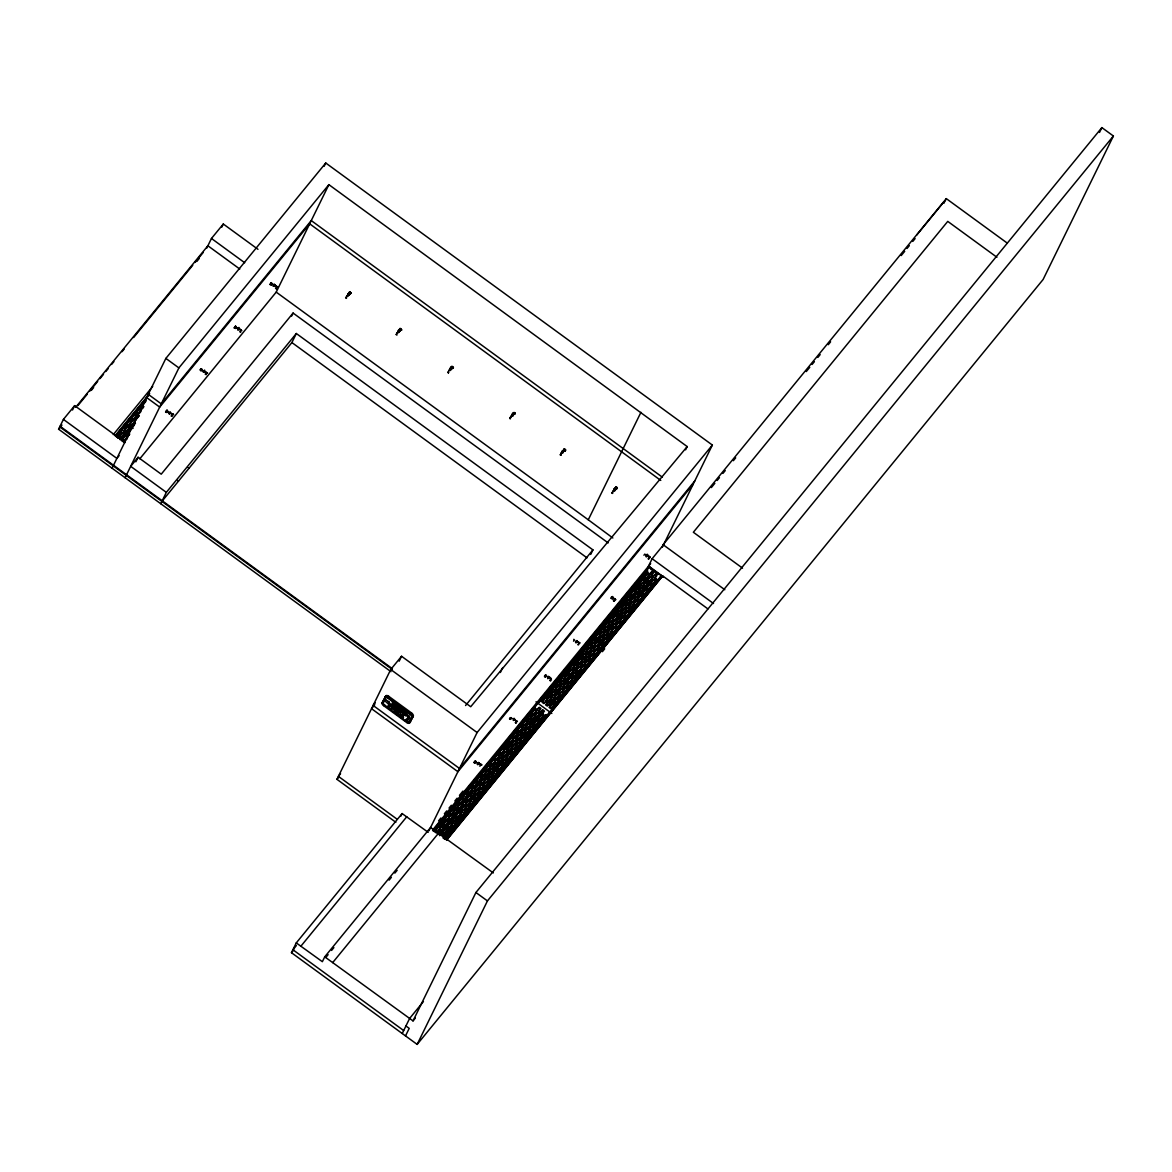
<?xml version="1.0" encoding="UTF-8"?>
<svg xmlns="http://www.w3.org/2000/svg" width="1172" height="1172" viewBox="0 0 1172 1172"><rect width="100%" height="100%" fill="white"/><g stroke="black" fill="none" stroke-linecap="round" stroke-linejoin="round"><path stroke-width="1.5" d="M480.754 764.364L478.279 762.899L481.839 765.023M517.423 721.454C511.461 717.498 513.541 722.655 513.937 719.198M615.344 598.877L614.641 599.097L615.798 599.668M649.669 556.495L650.094 557.55M241.08 329.845L238.473 328.541L241.798 330.694L238.209 328.204L237.594 329.991L238.883 329.801L238.649 328.307M277.691 286.979L274.395 284.767L277.134 287.228M565.549 450.488C562.648 447.059 565.27 451.85 564.772 450.517L563.571 450.59L563.879 449.389L565.387 450.473L564.289 451.117M615.901 486.702C616.223 491.39 617.922 484.739 615.813 487.933M408.046 717.381A3.106 1.509 39.3 0 0 408.237 716.825C411.226 711.404 404.589 725.79 409.248 717.835M400.033 710.056C399.3 708.635 401.674 710.393 400.311 709.88M401.85 711.389L402.055 710.247L400.341 710.086M400.209 710.012L400.15 708.855M401.132 709.573L400.985 710.584L402.245 710.379C402.084 712.415 402.948 711.082 402.172 711.448M547.427 698.351C542.27 710.129 541.42 695.45 547.427 698.351M550.151 703.288L551.426 703.947L554.517 700.182M568.508 677.475C569.255 680.39 574.72 674.369 572.317 673.255M567.775 684.99C571.247 677.738 574.778 682.749 568.435 686.265M576.434 676.683C571.716 672.069 570.442 689.195 576.448 676.464M590.6 652.57C586.205 648.057 584.359 664.744 590.6 652.57M599.668 638.095L598.394 637.436L595.303 641.216M602.979 642.857C605.792 632.411 611.11 641.86 602.994 642.857M608.283 630.77C603.126 642.564 602.276 627.884 608.283 630.77M611.681 631.693C616.838 619.9 617.688 634.579 611.681 631.693M617.336 616.311C612.194 628.089 611.33 613.41 617.336 616.311M629.364 609.894C630.111 612.81 635.576 606.788 633.173 605.69M631.283 595.874C625.555 607.052 625.789 593.706 631.239 595.669M651.456 584.989C647.061 580.492 645.215 597.163 651.456 584.989M346.604 297.996L345.623 297.541L346.311 298.377M406.45 715.77L391.609 704.636L406.288 715.14L405.893 715.902L391.595 704.768L406.508 715.403M561.007 455.161L560.026 454.663L561.124 454.897M444.525 820.488C449.902 808.27 450.649 823.389 444.525 820.488M452.905 813.646C458.823 802.102 458.56 815.771 452.934 813.851M461.768 806.204C467.145 793.986 467.906 809.105 461.768 806.204M465.592 804.739C469.957 809.383 472.155 792.023 465.592 804.739M469.869 802.908C474.235 807.552 476.433 790.192 469.869 802.908M475.847 785.606L480.212 781.123L476.726 786.251M483.933 784.42C479.245 779.702 477.619 797.487 483.963 784.2M504.224 749.26C498.847 761.478 498.085 746.359 504.224 749.26M511.446 748.893C516.764 736.763 517.687 751.662 511.446 748.893M515.724 747.062C521.643 735.518 521.379 749.186 515.768 747.267M520.632 737.671C526.961 724.369 525.364 742.184 520.661 737.452M530.608 722.099L534.974 717.616L531.912 722.523M534.08 724.633C539.457 712.415 540.219 727.519 534.08 724.633M539.032 716.912C533.656 729.13 532.894 714.012 539.032 716.912M408.266 715.374L408.237 716.825M405.908 719.359L406.801 720.091M170.526 413.218C166.541 414.639 173.017 410.742 169.208 412.412M478.762 763.309C475.056 765.726 481.179 760.965 477.531 762.899M576.009 640.996C577.781 644.79 575.921 637.773 577.254 641.758M127.455 437.757L127.777 437.01M129.96 424.762C136.758 425.934 136.186 411.782 130.107 424.03M136.333 415.24C132.202 410.156 128.275 430.153 136.333 415.24M171.801 416.207L171.713 415.357L171.434 416.177M171.244 415.928L172.123 415.884M206.257 374.176L205.159 374.058L206.096 374.63M269.97 284.503L271.274 282.642M271.303 282.672L270.717 283.624M166.893 410.215L165.56 412.046L166.937 410.229M167.288 410.493L165.955 412.324L167.259 410.464M396.092 706.657L397 706.892L396.195 706.526M474.279 762.826L475.568 760.965M475.583 761.024L474.323 762.782M509.483 718.846L510.069 717.879M509.835 719.11L510.655 717.835M403.373 712.488C404.941 711.038 402.348 712.591 404.135 712.649M397.352 710.935L395.872 710.891M394.173 709.28L394.378 708.035L392.195 706.233L394.495 709.001L391.99 708.137M614.641 599.024L612.385 597.266L611.154 597.764L612.355 598.804L612.341 597.368L615.534 599.712M207.59 373.004L203.02 370.938L204.031 372.125L204.162 370.66L207.122 373.135M405.952 713.895L406.655 714.275M547.456 696.285C550.093 701.764 554.722 684.228 547.456 696.285M550.151 703.288L553.316 699.303L554.517 700.182M568.698 676.068C565.651 670.736 561.681 687.993 568.698 676.068M568.508 677.475L572.317 673.255M595.303 641.216L596.504 642.08L599.463 638.506M598.54 647.427C601.177 652.907 605.821 635.37 598.54 647.427M613.659 615.388L614.011 616.443L615.022 616.091M629.364 609.894L633.173 605.69M405.79 713.66C404.941 713.88 407.636 714.642 406.45 714.51M509.908 418.038C511.49 420.162 509.38 416.587 509.923 418.668M435.369 831.49C440.423 820.268 441.815 833.38 435.383 831.915M447.133 829.512C444.481 823.769 439.632 842.346 447.001 829.717M456.318 818.29C453.842 812.665 448.627 830.919 456.318 818.29M488.299 780.259C490.775 785.885 495.99 767.631 488.299 780.259M612.634 598.731L610.934 598.306L612.619 598.321M614.406 600.972L614.406 601.265M130.107 424.03L129.96 424.762M346.502 296.736L349.022 294.304L348.304 295.989L347.703 294.275L348.831 294.128L346.531 296.955M396.868 333.39C404.911 326.944 394.422 334.328 397.425 332.76M450.942 368.711C449.784 374.439 451.806 364.404 448.539 371.29M514.303 413.775L514.025 412.661L513.014 413.335L513.907 414.463L514.742 413.189C511.051 412.368 516.779 413.013 514.435 414.39M563.219 451.235C564.318 451.938 559.484 453.125 561.242 453.212M612.59 491.83C620.486 485.97 610.07 494.438 614.831 489.061M613.425 490.965L612.78 491.888M616.545 488.973L616.15 487.244L615.124 487.918L616.033 489.046L616.853 487.772M390.965 671.673L58.6 429.201L63.405 419.4L74.656 405.644L125.228 442.547M72.517 410.01L74.656 405.644M206.653 248.288L211.458 238.473L223.295 224.013L257.972 249.314M221.698 227.28L223.295 224.013M112.073 468.199L165.867 358.398L325.757 163.011L712.356 445.052L662.327 547.221M125.096 477.722L178.891 367.905L328.878 184.649L687.188 446.576L685.591 449.843M135.864 461.812L138.091 457.285L161.238 474.177L293.088 313.056L608.165 542.914M169.867 412.603L173.017 414.668M324.146 166.278L325.757 163.011M160.769 503.726L166.336 492.357L296.326 333.507L592.929 549.888L590.717 554.415M139.805 458.809L276.211 292.121L328.878 184.649M291.608 316.074L293.088 313.056M161.897 501.411L291.901 342.561L296.326 333.507M512.706 414.478L511.373 415.635L512.955 416.177L512.706 414.478L510.567 417.144L512.647 414.522M395.843 822.29L336.935 779.321L390.73 669.505L401.557 656.276L470.719 706.731L687.188 446.576M399.154 661.184L401.557 656.276M382.057 702.951L385.866 695.919A2.798 1.362 39.3 0 1 388.738 696.315L411.489 712.913A3.12 1.524 39.3 0 1 413.306 716.136L409.614 722.904A2.857 1.392 39.3 0 1 406.699 722.509L383.566 705.632A2.593 1.26 39.3 0 1 382.057 702.951L385.866 695.919M385.207 701.12L385.808 699.889M392.21 703.185L394.466 704.709L394.363 705.925L394.671 704.87L395.916 705.764L394.847 705.969M392.239 704.387L392.591 703.669M392.43 704.519L392.884 703.683M390.818 708.899L391.58 709.119L390.818 708.899L392.195 706.233M393.411 703.947L393.06 704.987L394.217 705.09M391.404 709.324L392.635 706.95L393.851 708.503M393.968 705.632L393.06 704.987M394.363 705.925L394.671 704.87M395.228 706.555L395.667 705.734L394.964 706.057M395.418 706.701L395.916 705.764M396.209 705.984L395.902 707.053M394.744 711.77L395.99 709.382L394.158 711.345C398.583 702.262 397.865 719.798 396.707 711.404M394.158 711.345L395.535 708.679M398.334 708.826L398.685 708.122M398.524 708.957L398.876 708.254M399.505 708.386L398.202 707.771L399.462 708.489M397.748 713.953C400.795 707.317 401.586 717.557 397.879 713.704M398.832 711.756L400.721 712.796M404.223 713.118L404.721 712.195L404.413 713.265M405.073 713.748L405.571 712.81L405.263 713.88M406.64 714.671L406.889 713.777M493.309 872.92L430.578 827.491L324.732 956.835L413.027 1020.9L475.92 892.507L1101.87 127.602L1113.4 136.011L1043.109 279.493L417.159 1044.399L291.462 952.704L296.267 942.903L402.113 813.558L428.205 832.34M409.614 722.904L413.306 716.136M296.267 942.903L322.359 961.685L324.732 956.835M400.765 816.298L402.113 813.558M500.356 672.494L502.759 667.586M428.996 830.728L477.107 732.529L712.356 445.052M612.853 537.992L588.285 519.797L640.938 412.31M513.775 719.403L517.277 721.542M548.73 676.83L551.148 678.368M576.595 641.274L580.096 642.871M551.865 709.529L658.723 578.968M402.23 1033.514L409.629 1018.424L423.429 1001.562M405.512 1035.902L409.218 1028.371L405.937 1025.969M650.006 557.33L647.149 555.001L649.42 556.715M663.499 544.833L652.13 558.722L648.409 566.34L663.323 577.21M649.098 567.995L649.684 566.808L661.521 575.437L658.62 579.466M417.159 1044.399L487.449 900.916L1113.4 136.011M707.917 608.898L662.663 575.877L446.444 840.339M944.793 201.716L946.302 198.625L1006.792 242.765M1099.512 132.421L1101.87 127.602M560.817 453.813L563.175 451.235M545.771 675.336L546.079 676.493L545.698 675.292L544.614 676.801L545.962 675.028L544.775 676.493L545.361 675.98M200.515 369.444C204.104 368.418 198.2 368.565 201.057 370.806L201.965 369.576L201.188 369.004L201.555 370.22M271.435 283.082L272.182 283.756L271.274 285.001L270.483 284.43L271.582 282.935L270.014 284.459M346.443 296.794L347.102 295.798M511.065 416.573L510.391 417.261L510.933 416.749M565.27 450.766C567.204 448.788 561.886 448.305 564.831 450.165M474.059 762.196L474.704 761.258M544.409 676.244L545.566 674.75M614.963 489.163L612.707 491.508M167.801 411.313L166.907 412.559L166.527 411.357L167.801 411.313L166.527 411.357M167.098 410.801L166.116 412.002M474.513 762.533L475.407 761.287L475.715 762.445L474.44 762.489L475.407 761.287M475.231 763.045L476.125 761.8M510.04 718.802L510.933 717.557L511.725 718.114L510.113 718.846M544.79 676.537L545.918 676.42M573.562 641.187L574.529 639.985L573.782 639.311M643.926 555.235L644.893 554.034M200.28 370.249L201.262 369.048M201.057 370.806L201.965 369.576M235.543 328.468L234.752 327.896C237.755 324.629 232.525 329.42 236.041 327.867C234.341 329.786 237.623 325.919 235.88 327.779M235.352 327.354L236.451 327.222L235.66 326.651L234.84 327.94M271.274 285.001L272.182 283.756M550.928 698.834C556.48 687.7 556.129 702.262 550.825 699.259M567.775 684.99L568.435 686.265M613.659 615.388L617.776 611.535M622.61 604.4C622.112 607.946 628.046 602.628 626.595 600.738M602.935 641.055C601.866 634.96 594.951 652.716 602.935 641.055M639.883 585.722C640.381 582.176 634.448 587.509 635.898 589.384M639.56 587.084L639.37 587.919M643.047 589.619C644.102 595.713 651.031 577.957 643.047 589.619M438.929 832.794L438.914 831.593L437.698 831.886M438.929 833.805C443.719 823.769 445.565 834.698 438.943 834.64M458.091 805.984C457.256 799.7 449.652 818.232 458.091 805.984M442.415 835.328L442.401 834.127L441.17 834.42M442.415 836.339C442.181 835.24 447.308 829.923 446.693 833.497M461.563 808.534C462.12 803.948 454.15 813.764 458.662 812.064M168.753 412.954L169.398 414.243L170.306 413.335M477.063 763.441L477.575 764.701L478.615 763.836M576.976 642.549L575.701 642.739L575.569 641.524M550.723 680.595L550.151 680.112M204.397 372.154C200.529 372.945 207.385 368.418 203.489 370.938M274.6 286.334L272.988 286.041L275.186 285.148L274.028 283.99L274.482 285.529M140.904 410.771L140.699 411.943M134.941 421.466L135.263 422.887M276.211 288.649L275.464 288.078L276.402 288.752M448.817 370.865L450.81 368.609M396.37 334.196L397.044 334.972L395.975 334.43M514.567 413.057C511.285 412.134 517.35 412.368 514.405 413.863L513.907 414.463M172.724 414.683L169.955 412.412M510.831 719.359L510.45 718.158M545.581 677.094L546.489 675.848M612.194 597.588L615.241 599.595M481.047 765.169L478.279 762.899M649.815 557.389L647.047 555.118M551.499 679.101L548.643 676.947M75.726 407.27L207.884 245.768L239.762 269.033M58.6 429.201L61.969 425.07M77.967 405.527L87.241 394.202M89.555 391.36L97.672 381.442M100.001 378.615L103.473 374.366M105.788 371.524L108.117 368.697M111.589 364.448L113.904 361.621M122.02 351.703L124.335 348.86M133.608 337.536L192.735 265.282M195.05 262.455L203.166 252.537M91.313 390.379L93.628 387.551M196.808 261.459L199.123 258.631M113.259 434.651L152.697 386.438M115.149 435.735L149.679 393.514M115.398 435.911L148.785 395.096M116.394 436.863L146.207 400.428M116.614 437.068L120.174 433.933L117.859 437.976M118.138 438.123L143.936 406.596M139.072 415.445C133.608 423.59 134.648 413.848 140.083 412.69M119.866 439.397L139.292 415.664M120.086 439.617L123.661 436.467L121.331 440.511M125.536 435.383C137.49 424.542 119.148 433.757 125.111 435.75M134.223 424.762L130.663 429.084M121.61 440.657L134.384 425.055M131.777 428.718C131.118 428.967 125.814 434.929 129.462 433.948M123.353 441.932L129.74 434.123M123.573 442.152L125.814 439.412M119.119 455.644L116.878 458.399L63.405 419.4M138.091 457.285L130.678 466.339L166.336 492.357M375.289 702.804L373.121 705.456L459.497 768.466L694.747 481.003M374.776 704.724L371.539 708.694L457.915 771.703L693.238 484.139M384.929 697.062A2.798 1.362 39.3 0 1 387.8 697.457L388.738 696.315M383.566 705.632L384.504 704.489M392.254 703.097L394.466 704.709M340.554 773.71L338.386 776.362L397.279 819.331M336.935 779.321L339.104 776.67M396.649 707.595C399.154 710.144 395.755 705.09 397.967 708.357M396.839 707.742L397.865 707.199M397.63 707.024L397.865 708.474M397.572 713.836L395.36 710.525M396.81 713.279L396.063 711.067M399.711 715.389L403.3 714.334L403.402 718.084L402.904 716.444L401.22 715.213L400.297 715.814M403.373 711.199L404.062 712.371L403.417 711.565M402.875 712.137L404.135 712.576M401.513 715.052L402.699 716.253L402.758 714.393L401.044 715.433L402.728 716.649M402.567 713.807L403.3 714.334M402.758 714.393L401.337 715.272M404.911 712.327L405.761 712.957M402.787 717.63L402.904 716.444M408.266 715.418L409.101 718.143M412.383 717.279A3.12 1.524 39.3 0 0 410.552 714.056L411.489 712.913M408.017 717.396L406.215 719.784M406.699 722.509L407.636 721.366M465.562 705.529L592.929 549.888M292.604 950.375L296.37 945.526M291.462 952.704L293.762 949.891M300.852 946.244L406.787 816.708M662.678 545.214L946.302 198.625M916.694 235.103L943.797 201.98M325.816 957.465L328.116 954.653M331.573 950.433L333.874 947.621M389.089 880.143L391.389 877.33M394.847 873.111L397.147 870.298M438.592 820.839L440.906 818.012M444.378 813.764L446.708 810.921M449.023 808.094L451.337 805.267M454.824 801.018L457.139 798.176M459.453 795.349L462.94 791.085M711.36 487.567L714.832 483.318M717.147 480.491L719.462 477.663M722.934 473.415L725.248 470.587M733.364 460.684L735.679 457.856M806.292 371.553L809.764 367.319M812.079 364.492L814.394 361.665M817.866 357.416L820.18 354.589M828.282 344.685L830.596 341.858M901.224 255.555L904.696 251.321M907.011 248.493L909.326 245.651M912.798 241.417L915.112 238.59M432.527 830.128L650.665 563.571M433.567 829.893L471.671 783.35M473.971 780.523L477.443 776.289M479.744 773.476L482.058 770.649M485.516 766.415L487.83 763.587M506.304 741.026L545.551 693.062M547.866 690.235L551.323 686.001M553.638 683.188L555.938 680.361M559.41 676.127L561.71 673.299M564.025 670.487L566.34 667.659M569.797 663.425L572.112 660.612M581.341 649.317L619.446 602.774M621.746 599.947L629.833 590.073M632.133 587.245L635.605 583.011M637.905 580.199L640.22 577.371M433.157 830.889L535.018 706.394M433.42 831.036L649.684 566.808M438.094 825.835L440.423 823.008M442.738 820.18L445.052 817.338M448.539 813.09L450.854 810.262M453.168 807.42L455.483 804.593M458.97 800.344L461.285 797.502M469.401 787.584L471.715 784.757M522.727 722.421L525.056 719.593M533.172 709.675L535.487 706.833M538.959 702.585L541.288 699.757M543.603 696.915L545.918 694.088M549.404 689.839L551.719 686.997M554.034 684.17L556.348 681.342M559.835 677.094L562.15 674.252M564.465 671.424L566.794 668.582M570.266 664.334L572.581 661.506M574.91 658.664L577.225 655.837M580.697 651.588L583.026 648.746M591.142 638.828L593.457 636M634.037 586.41L636.352 583.583M638.667 580.755L640.981 577.913M644.468 573.665L646.783 570.837M434.49 831.9L535.457 708.533L537.201 709.807M507.33 743.4C496.884 754.285 513.922 742.462 507.33 743.4M622.61 604.4L626.595 600.738M441.419 826.348C451.85 815.463 434.827 827.286 441.419 826.348M436.233 833.175L539.252 707.287L540.981 708.562L437.976 834.449M615.022 616.106L617.776 611.535M639.883 585.722L635.898 589.384M639.56 587.084C644.659 577.02 645.127 589.619 639.37 587.919M332.672 962.622L438.636 833.028M468.155 797.077C478.601 786.178 461.563 798.015 468.155 797.077M458.662 812.064L461.563 808.519M439.72 835.709L542.724 709.836L544.467 711.111L442.606 835.577M618.508 618.64L621.248 614.069M471.642 799.612C482.073 788.727 465.035 800.549 471.642 799.612M508.355 754.753C518.698 743.942 501.763 755.662 508.355 754.753M446.693 833.497L443.177 837.423M526.389 736.104C536.835 725.204 519.797 737.027 526.389 736.089M443.192 838.258L544.16 714.876L542.416 713.616M577.855 675.101C587.787 665.579 571.584 674.457 577.679 675.277M608.737 637.348C618.157 627.474 602.73 637.26 608.576 637.524M444.335 839.049L546.211 714.554L444.584 839.225M445.873 838.947L661.521 575.437M447.616 837.306L449.931 834.479M452.245 831.637L454.56 828.809M458.047 824.561L460.362 821.719M462.676 818.891L465.006 816.049M468.478 811.8L470.792 808.973M473.122 806.131L475.436 803.303M478.909 799.055L481.238 796.228M483.553 793.385L485.867 790.558M489.354 786.309L491.669 783.467M493.983 780.64L496.298 777.798M499.785 773.549L502.099 770.722M547.309 715.462L549.639 712.635M553.111 708.386L555.425 705.544M557.755 702.717L560.07 699.889M563.542 695.641L565.871 692.798M568.186 689.971L570.5 687.129M573.987 682.88L576.302 680.053M578.616 677.211L580.931 674.383M584.418 670.135L586.733 667.293M589.047 664.465L591.377 661.638M594.849 657.375L597.163 654.547M599.493 651.72L601.807 648.878M605.279 644.629L607.609 641.802M652.819 586.542L655.133 583.715M446.781 839.694L662.663 575.877M602.393 651.661L604.693 648.849M413.027 1020.9L415.328 1018.102M270.556 284.474L271.757 284.4M274.204 285.074C276.577 286.686 270.952 285.646 274.38 284.855M277.046 287.169L274.292 284.884M348.992 292.883L350.003 292.194L350.911 293.322L349.183 293.483L350.911 293.322M349.183 293.483L350.003 292.194M350.413 293.923L350.223 293.322C351.527 294.831 348.245 289.587 351.117 293.352M399.549 330.138L400.15 328.307L401.776 329.728L399.945 328.966L400.267 330.651L401.278 329.977L399.857 328.922M399.374 329.522L400.385 328.849M400.267 330.651L401.102 329.376M451.103 367.466C451.044 364.58 455.263 367.979 452.495 367.993L452.011 368.594L451.103 367.466L452.495 367.993M451.293 368.067L452.128 366.777L453.11 367.935L452.011 368.594M452.832 367.305L452.538 368.506M512.457 415.152L512.032 414.053L514.025 412.661M563.38 449.989L564.406 449.315M563.571 450.59L563.879 449.389M565.109 449.828L564.801 451.03M615.315 488.519L616.15 487.244M616.033 489.046L617.366 488.358L615.666 486.995M388.752 704.387L385.383 701.325M515.914 722.904C514.83 721.425 515.973 724.15 515.695 722.333M145.68 401.6L141.944 406.157L142.442 407.329M125.814 439.412L127.133 439.002M276.328 288.576L276.372 288.136M205.613 373.853L206.36 374.439M530.447 715.184C520.163 725.072 536.087 716.458 530.652 715.052M514.669 736.807C525.686 726.435 508.34 736.163 514.669 736.807M483.758 775.63C472.741 786.002 490.086 776.274 483.758 775.63M501.001 761.346C489.984 771.703 507.33 761.99 501.001 761.346M505.279 759.515C494.262 769.872 511.607 760.159 505.279 759.515M489.823 777.358C500.107 767.455 484.183 776.084 489.603 777.49M451.323 818.657C440.306 829.029 457.651 819.301 451.323 818.657M446.737 824.268C435.72 834.64 453.051 824.912 446.737 824.268M450.209 826.802C439.192 837.174 456.538 827.447 450.209 826.802M457.373 820.385C467.672 810.497 451.747 819.111 457.168 820.517M642.285 587.187C631.708 597.061 648.512 587.992 642.285 587.187M611.388 624.94C601.573 634.374 616.912 626.375 611.594 624.822M581.429 654.767C570.852 664.627 587.655 655.573 581.429 654.767M623.929 613.015C613.352 622.874 630.155 613.82 623.929 613.015M618.508 618.64C615.007 620.017 619.021 613.176 621.248 614.069M577.02 660.158C567.189 669.578 582.543 661.594 577.225 660.026M563.087 680.58C552.495 690.455 569.299 681.386 563.087 680.58M586.733 660.803C597.324 650.943 580.521 659.997 586.747 660.803M568.449 682.602C579.158 676.127 565.446 676.259 568.449 682.602M616.326 488.27L615.124 487.918M648.614 559.103L649.215 558.194L648.175 558.854M479.509 766.019L480.359 765.917M240.172 331.486L240.773 332.159M130.663 429.084C126.957 430.021 132.187 422.316 134.443 423.605M547.866 676.815L548.804 677.621L549.58 676.83L548.013 676.303L547.793 678.691L549.111 677.343M526.067 720.648C515.49 729.848 530.975 723.52 526.287 720.575M531.912 722.523L530.608 722.084M494.203 771.879C504.663 762.752 489.31 769.008 493.969 771.967M643.428 579.129C632.353 588.11 649.215 581.722 643.428 579.129M625.072 604.957C614.011 613.938 630.873 607.55 625.072 604.957M648.365 558.18L649.405 558.414M550.811 680.009L549.697 680.405L550.65 680.873M646.373 555.045L646.387 556.466L647.574 555.66M646.314 555.396L646.197 556.861L647.384 556.055M132.216 428.351L133.095 428.322M538.944 711.902C527.473 719.989 543.72 716.561 538.944 711.902M534.666 713.733C523.195 721.82 539.457 718.392 534.666 713.733M516.002 739.942C505.498 748.146 519.753 744.586 516.222 739.913M498.247 770.136C509.717 762.034 493.471 765.463 498.247 770.136M578.529 644.878L577.752 644.629L578.558 644.029M515.475 722.348L515.885 723.139M651.544 576.199C640.469 583.949 656.276 580.785 651.529 576.199M633.188 602.027C622.127 609.777 637.92 606.613 633.188 602.027M622.332 613.615C632.455 605.704 618.596 609.074 622.112 613.63M590.688 643.78C579.627 651.529 595.42 648.365 590.688 643.78M580.916 662.488C570.793 670.399 584.652 667.029 581.136 662.473M572.332 669.593C561.271 677.343 577.063 674.178 572.332 669.593M577.488 671.79C588.549 664.041 572.756 667.205 577.488 671.79M388.577 704.958L388.708 705.061M389.91 705.705C387.595 705.822 391.184 708.196 390.115 705.852M448.524 372.799L447.792 372.066L448.319 372.93M611.813 493.002L612.56 493.427L612.223 492.416M547.91 677.226L547.851 678.207L549.009 678.017M123.895 432.175C112.776 441.478 125.463 438.094 124.305 432.292M399.886 329.449L401.278 329.977M513.014 413.335L515.006 413.819M522.551 726.611C515.226 725.615 518.288 738.345 522.551 726.611M512.75 737.378C502.598 744.791 514.904 743.341 512.955 737.408M498.979 754.197C487.962 760.95 501.894 760.731 498.979 754.197M503.726 756.409C513.878 748.981 501.557 750.432 503.521 756.365M497.866 762.342C487.713 769.77 500.034 768.319 498.085 762.386M479.509 784.771C468.492 791.525 482.425 791.305 479.509 784.771M476.726 786.251L475.847 785.606M484.256 786.983C495.273 780.23 481.355 780.449 484.256 786.983M467.013 801.267C478.03 794.513 464.097 794.733 467.013 801.267M462.735 803.098L466.456 797.942L462.12 802.644M642.227 591.215C631.503 597.691 645.23 597.559 642.227 591.215M599.727 632.968C589.003 639.443 602.73 639.311 599.727 632.968M581.371 658.796C570.661 665.271 584.374 665.125 581.371 658.796M559.381 697.062C570.105 690.586 556.392 690.733 559.381 697.062M612.487 493.266L612.443 492.489M613.982 601.207L613.395 600.665L614.465 600.46M448.319 372.139L448.715 372.52M240.45 331.295L240.114 332.145M617.131 488.402L615.71 487.362M483.201 787.35C471.994 793.444 485.589 794.557 482.996 787.32M651.266 580.477C641.45 586.44 652.262 587.377 651.442 580.565M624.735 616.604C615.666 619.798 623.621 625.833 624.735 616.604M569.05 670.765C559.234 676.727 570.046 677.68 569.226 670.853M553.931 702.804C544.13 708.767 554.942 709.719 554.107 702.892M578.675 644.058L578.763 644.322M393.396 708.972L392.386 708.43M452.963 367.92L451.63 366.748M396.532 711.624L397.967 711.36L396.502 709.719M481.238 764.334L481.677 764.686M502.539 760.643C512.018 756.072 503.447 752.16 502.392 760.496M490.672 764.95C500.151 760.379 491.595 756.482 490.541 764.803M460.757 811.698C451.484 815.126 459.453 821.191 460.757 811.698M655.617 578.851C646.387 583.173 654.87 587.084 655.763 578.997M634.726 594.204C625.482 598.526 633.979 602.437 634.872 594.351M589.428 659.748C581.136 662.312 587.245 669.344 589.56 659.895M614.304 600.591L613.645 601.075M513.19 413.789C513.321 415.21 511.27 416.69 512.603 414.976M576.683 641.084L579.554 643.223M474.85 761.844L475.715 762.445M943.255 202.639L944.046 203.225M996.918 257.254L947.752 221.391L693.355 532.264L742.521 568.142M663.425 544.936L724.809 589.721M652.13 558.722L713.514 603.507M211.458 238.473L244.684 262.733M276.211 292.121L588.285 519.797M650.577 569.079L657.975 574.47M649.771 574.134L648.028 572.859L542.109 702.292L543.852 703.566L651.749 571.716L653.478 572.991L545.581 704.841L547.324 706.101L655.221 574.251L656.965 575.525L549.067 707.375L550.796 708.635L656.73 579.202L654.987 577.928M651.515 575.393L653.244 576.668M647.325 577.107L649.068 578.382M650.812 579.642L652.54 580.916M643.618 578.25L645.362 579.525M647.091 580.785L648.834 582.059M650.577 583.319L652.306 584.594M642.915 582.499L644.659 583.773M646.402 585.033L648.131 586.308M639.209 583.641L640.938 584.916M642.681 586.176L644.424 587.45M646.168 588.725L647.896 589.985M638.506 587.89L640.249 589.164M641.978 590.424L643.721 591.699M634.785 589.033L636.528 590.307M638.271 591.582L640 592.842M641.743 594.116L643.487 595.391M291.901 342.561L587.025 557.857M634.096 593.281L635.825 594.556M637.568 595.83L639.311 597.09M630.375 594.424L632.118 595.698M633.862 596.973L635.59 598.233M637.334 599.507L639.077 600.782M629.672 598.672L631.415 599.947M633.158 601.221L634.887 602.496M625.965 599.83L627.694 601.09M629.437 602.364L631.181 603.639M632.924 604.899L634.653 606.173M625.262 604.078L627.005 605.338M628.749 606.613L630.477 607.887M621.556 605.221L623.284 606.481M625.028 607.755L626.771 609.03M628.514 610.29L630.243 611.564M620.852 609.469L622.581 610.744M624.324 612.004L626.068 613.278M617.131 610.612L618.875 611.887M620.618 613.146L622.347 614.421M624.09 615.681L625.833 616.955M616.443 614.861L618.171 616.135M619.915 617.395L621.658 618.67M612.722 616.003L614.465 617.278M616.208 618.538L617.937 619.812M619.68 621.072L621.424 622.347M612.018 620.252L613.762 621.526M615.505 622.786L617.234 624.061M608.312 621.394L610.041 622.669M611.784 623.929L613.527 625.203M615.271 626.478L616.999 627.738M607.609 625.643L609.352 626.917M611.095 628.177L612.824 629.452M603.902 626.786L605.631 628.06M607.374 629.32L609.118 630.595M610.846 631.869L612.59 633.144M603.199 631.034L604.928 632.309M606.671 633.583L608.415 634.843M599.478 632.177L601.221 633.451M602.965 634.726L604.693 635.986M606.437 637.26L608.18 638.535M598.789 636.425L600.518 637.7M602.262 638.974L604.005 640.234M595.068 637.568L596.812 638.843M598.54 640.117L600.284 641.392M602.027 642.652L603.77 643.926M594.365 641.831L596.109 643.091M597.852 644.366L599.581 645.64M590.659 642.974L592.387 644.234M594.131 645.508L595.874 646.783M597.617 648.043L599.346 649.317M589.956 647.222L591.699 648.497M593.428 649.757L595.171 651.031M586.249 648.365L587.978 649.64M589.721 650.9L591.464 652.174M593.193 653.434L594.937 654.708M585.546 652.614L587.275 653.888M589.018 655.148L590.761 656.423M581.825 653.756L583.568 655.031M585.311 656.291L587.04 657.565M588.784 658.825L590.527 660.1M581.122 658.005L582.865 659.279M584.608 660.539L586.352 661.814M165.867 358.398L178.891 367.905M577.415 659.147L579.158 660.422M580.887 661.682L582.63 662.956M584.374 664.231L586.117 665.491M576.712 663.396L578.455 664.671M580.199 665.93L581.927 667.205M573.005 664.539L574.734 665.813M576.478 667.073L578.221 668.348M579.964 669.622L581.693 670.882M572.302 668.787L574.046 670.062M575.774 671.322L577.518 672.596M568.581 669.93L570.325 671.204M572.068 672.479L573.811 673.739M575.54 675.013L577.283 676.288M567.893 674.178L569.621 675.453M571.365 676.727L573.108 677.987M564.172 675.321L565.915 676.596M567.658 677.87L569.387 679.13M571.13 680.405L572.874 681.679M563.468 679.57L565.212 680.844M566.955 682.119L568.698 683.393M559.762 680.727L561.505 681.987M563.234 683.261L564.977 684.536M566.721 685.796L568.449 687.07M559.059 684.975L560.802 686.235M562.545 687.51L564.274 688.784M555.352 686.118L557.081 687.393M558.824 688.653L560.568 689.927M562.311 691.187L564.04 692.462M554.649 690.367L556.392 691.641M558.121 692.901L559.864 694.176M148.258 394.349L161.282 403.857L311.269 220.585L662.356 477.18M550.928 691.509L552.671 692.784M554.415 694.044L556.158 695.318M557.887 696.578L559.63 697.853M146.661 397.586L159.7 407.094L309.672 223.823L660.774 480.417M550.239 695.758L551.968 697.032M553.711 698.292L555.455 699.567M546.518 696.9L548.262 698.175M550.005 699.435L551.734 700.71M553.477 701.969L555.22 703.244M545.815 701.149L547.558 702.424M549.302 703.683L551.03 704.958M140.889 406.933L142.618 408.208M535.97 701.838L551.822 713.455M135.556 413.438L137.3 414.712M538.93 711.067L540.673 712.342M134.355 418.301L136.099 419.576M534.666 712.898L536.395 714.173M538.138 715.433L539.882 716.707M130.239 419.942L131.967 421.217M133.711 422.477L135.454 423.751M530.872 714.144L532.601 715.418M534.344 716.678L536.087 717.953M537.831 719.212L539.56 720.487M188.106 467.613L189.014 468.273M129.037 424.806L130.766 426.081M530.066 718.509L531.81 719.784M533.553 721.044L535.282 722.318M124.906 426.447L126.649 427.721M128.393 428.981L130.136 430.256M526.272 719.755L528.015 721.014M529.759 722.289L531.502 723.563M533.231 724.823L534.974 726.098M525.481 724.12L527.224 725.395M528.968 726.655L530.696 727.929M123.705 431.311L125.448 432.585M127.191 433.845L128.92 435.12M521.687 725.351L523.43 726.625M525.173 727.9L526.902 729.16M528.645 730.434L530.389 731.709M119.588 432.951L121.331 434.226M123.075 435.486L124.803 436.76M520.895 729.731L522.624 730.991M524.367 732.266L526.111 733.54M177.587 480.461L178.496 481.121M118.387 437.815L120.13 439.09M121.859 440.35L123.602 441.624M517.101 730.962L518.844 732.236M520.573 733.496L522.316 734.771M524.06 736.045L525.788 737.305M516.31 735.327L518.039 736.602M519.782 737.877L521.525 739.136M512.516 736.573L514.244 737.847M515.988 739.107L517.731 740.382M519.474 741.642L521.203 742.916M511.71 740.938L513.453 742.213M515.197 743.473L516.925 744.747M507.916 742.184L509.659 743.458M511.402 744.718L513.146 745.993M514.874 747.253L516.618 748.527M507.124 746.549L508.868 747.824M510.611 749.084L512.34 750.358M503.33 747.795L505.073 749.055M506.817 750.329L508.545 751.604M510.289 752.864L512.032 754.138M60.05 426.242L392.415 668.714M59.743 426.872L392.107 669.344M390.73 669.505L477.107 732.529M502.539 752.16L504.268 753.435M506.011 754.695L507.754 755.969M498.745 753.391L500.488 754.665M502.217 755.94L503.96 757.2M505.703 758.474L507.447 759.749M497.954 757.757L499.682 759.031M501.426 760.306L503.169 761.58M494.159 759.002L495.888 760.276M497.631 761.536L499.375 762.811M501.118 764.085L502.847 765.345M493.353 763.368L495.097 764.642M496.84 765.917L498.569 767.177M489.559 764.613L491.302 765.887M493.046 767.147L494.789 768.422M496.518 769.682L498.261 770.956M488.768 768.979L490.511 770.253M492.255 771.513L493.983 772.788M387.8 697.457L410.552 714.056M484.974 770.224L486.717 771.484M488.46 772.758L490.189 774.033M491.932 775.293L493.676 776.567M395.067 705.94L394.935 705.061M395.36 708.884L397.367 710.686L395.535 710.305M395.814 709.602L397.191 710.906M484.183 774.589L485.911 775.864M487.655 777.124L489.398 778.398M396.986 713.059L399.637 714.993M480.388 775.82L482.132 777.095M483.86 778.369L485.604 779.644M487.347 780.904L489.09 782.178M479.597 780.2L481.326 781.46M483.069 782.735L484.812 784.009M475.803 781.431L477.531 782.706M479.275 783.965L481.018 785.24M482.761 786.515L484.49 787.789M474.997 785.797L476.74 787.071M478.484 788.346L480.212 789.606M471.203 787.042L472.946 788.317M474.689 789.576L476.433 790.851M478.161 792.111L479.905 793.385M470.412 791.408L472.155 792.682M473.898 793.942L475.627 795.217M466.617 792.653L468.361 793.927M470.104 795.187L471.833 796.462M473.576 797.722L475.319 798.996M465.826 797.019L467.555 798.293M469.298 799.553L471.041 800.828M462.032 798.264L463.775 799.524M465.504 800.798L467.247 802.073M468.99 803.333L470.734 804.607M461.241 802.63L462.969 803.904M464.713 805.164L466.456 806.439M457.446 803.86L459.175 805.135M460.918 806.409L462.662 807.669M464.405 808.944L466.134 810.218M456.641 808.241L458.384 809.5M460.127 810.775L461.856 812.049M452.861 809.471L454.59 810.746M456.333 812.006L458.076 813.28M459.805 814.555L461.548 815.815M452.055 813.837L453.798 815.111M455.542 816.386L457.27 817.646M448.261 815.082L450.004 816.357M451.747 817.617L453.476 818.891M455.219 820.151L456.963 821.426M447.47 819.448L449.213 820.722M450.942 821.982L452.685 823.257M443.675 820.693L445.419 821.968M447.147 823.227L448.891 824.502M450.634 825.762L452.377 827.036M442.884 825.059L444.613 826.333M446.356 827.593L448.1 828.868M439.09 826.289L440.818 827.564M442.562 828.838L444.305 830.113M446.049 831.373L447.777 832.647M438.284 830.67L440.027 831.93M441.771 833.204L443.499 834.479M475.92 892.507L487.449 900.916M292.912 949.745L403.681 1030.554M563.908 449.902L564.772 450.517M350.223 293.322L349.49 292.282M393.133 707.302L393.865 708.65M350.75 292.546L349.329 292.048L349.886 292.751M630.404 602.569C638.535 601.558 633.202 592.138 630.404 602.569M625.291 612.209C633.759 610.173 627.753 602.628 625.203 612.033M612.048 628.397C620.178 627.372 614.846 617.966 612.048 628.397M598.628 645.42C590.498 646.446 595.83 655.851 598.628 645.42M569.548 670.15C577.679 669.124 572.346 659.704 569.548 670.15M559.088 693.106C567.556 691.07 561.549 683.525 559 692.93M551.192 695.963C559.322 694.952 554.004 685.532 551.192 695.963M461.094 810.965C468.815 810.233 464.786 800.08 461.006 810.79M127.909 434.973C118.343 438.196 124.481 445.931 127.997 435.164M388.767 704.562L390.393 705.647L390.261 703.727L388.166 701.706L389.133 701.852L386.042 699.992M520.353 741.656C527.664 742.667 524.602 729.922 520.353 741.671M516.867 739.122C524.192 740.133 521.13 727.387 516.867 739.122M382.98 702.599A2.593 1.26 39.3 0 1 382.98 701.808M410.552 721.762A2.857 1.392 39.3 0 1 409.702 722.186M173.529 414.522L172.826 413.965L173.529 414.522M399.623 328.878L401.498 330.138L399.623 328.878M451.367 366.807L453.242 368.067L451.367 366.807M546.445 704.431C550.84 708.943 552.686 692.256 546.445 704.431M546.679 700.753C551.074 705.251 552.92 688.579 546.679 700.753M551.792 691.114C556.187 695.611 558.033 678.94 551.792 691.114M554.327 701.574C558.736 706.086 560.568 689.4 554.327 701.588M554.561 697.897C558.971 702.409 560.802 685.723 554.561 697.897M555.264 693.648C559.659 698.16 561.505 681.474 555.264 693.648M555.499 689.971C559.908 694.469 561.74 677.797 555.499 689.971M556.202 685.723C560.597 690.22 562.443 673.548 556.202 685.723M559.674 688.257C564.084 692.755 565.915 676.083 559.674 688.257M560.612 680.317C565.021 684.829 566.852 668.157 560.612 680.331M563.161 690.791C567.556 695.304 569.402 678.617 563.161 690.791M563.395 687.114C567.79 691.612 569.636 674.94 563.395 687.114M564.098 682.866C568.493 687.363 570.339 670.692 564.098 682.866M572.214 676.332C576.624 680.829 578.455 664.158 572.214 676.332M572.918 672.069C577.327 676.581 579.158 659.909 572.918 672.083M573.152 668.392C577.562 672.904 579.393 656.217 573.152 668.392M580.814 669.227C585.209 673.724 587.055 657.053 580.814 669.227M581.048 665.535C585.443 670.047 587.289 653.361 581.048 665.535M581.986 657.609C586.381 662.107 588.227 645.435 581.986 657.609M581.752 661.286C586.147 665.799 587.992 649.112 581.752 661.286M582.689 653.361C587.084 657.858 588.915 641.187 582.674 653.361M586.396 652.218C590.791 656.716 592.636 640.044 586.396 652.218M589.633 658.43C594.043 662.942 595.874 646.255 589.633 658.43M589.882 654.752C594.277 659.265 596.109 642.578 589.868 654.752M590.805 646.827C595.215 651.324 597.046 634.653 590.805 646.827M590.571 650.504C594.98 655.002 596.812 638.33 590.571 650.504M591.508 642.578C595.903 647.076 597.749 630.404 591.508 642.578M594.058 653.038C598.452 657.551 600.298 640.864 594.058 653.038M594.995 645.113C599.39 649.61 601.221 632.939 594.98 645.113M599.405 639.722C603.214 644.41 606.202 627.079 599.405 639.722M599.639 636.03C604.034 640.542 605.88 623.856 599.639 636.044M600.342 631.781C604.737 636.293 606.583 619.607 600.342 631.781M603.111 638.579C607.521 643.076 609.352 626.405 603.111 638.579M604.049 630.639C608.444 635.151 610.29 618.464 604.049 630.639M604.752 626.39C609.147 630.902 610.993 614.216 604.752 626.39M607.536 633.173C611.931 637.685 613.762 621.014 607.521 633.188M608.458 625.247C612.868 629.76 614.699 613.073 608.458 625.247M609.162 620.999C613.557 625.511 615.403 608.825 609.162 620.999M612.648 623.533C617.043 628.046 618.875 611.359 612.634 623.533M616.355 622.391C620.75 626.903 622.596 610.216 616.355 622.391M616.12 626.068C620.515 630.58 622.361 613.908 616.12 626.082M617.292 614.465C621.687 618.962 623.533 602.291 617.292 614.465M617.996 610.216C622.391 614.714 624.237 598.042 617.996 610.216M624.954 615.285C629.335 619.783 631.166 603.228 624.94 615.285M625.877 607.36C630.287 611.857 632.118 595.186 625.877 607.36M626.112 603.683C630.521 608.18 632.353 591.508 626.112 603.683M631.225 594.028C635.634 598.54 637.465 581.854 631.225 594.043M633.774 604.503C638.169 609 640.015 592.329 633.774 604.503M634.008 600.826C638.403 605.323 640.249 588.652 634.008 600.826M634.946 592.885C639.341 597.398 641.187 580.711 634.946 592.885M634.711 596.577C639.106 601.075 640.952 584.403 634.711 596.577M638.183 599.112C642.593 603.609 644.424 586.938 638.183 599.112M642.608 593.721C647.003 598.218 648.849 581.546 642.608 593.721M643.765 582.103C648.175 586.615 650.006 569.929 643.765 582.103M643.531 585.78C647.94 590.292 649.771 573.606 643.531 585.78M644.468 577.855C648.863 582.352 650.709 565.68 644.468 577.855M648.189 576.712C652.584 581.209 654.43 564.538 648.189 576.712M651.661 579.246C656.056 583.759 657.902 567.072 651.661 579.246M382.922 703.713L406.948 721.996A1.729 0.85 39.3 0 0 408.72 722.245L411.475 716.619A1.992 0.967 39.3 0 0 410.303 714.554L387.551 697.955A1.685 0.82 39.3 0 0 385.837 697.721L382.922 703.713M439.163 830.245C443.529 834.874 445.726 817.529 439.163 830.245M443.748 824.634C448.114 829.263 450.312 811.918 443.748 824.634M447.235 827.168C451.601 831.812 453.798 814.452 447.235 827.168M448.349 819.023C452.714 823.667 454.912 806.307 448.349 819.023M449.14 814.657C453.505 819.301 455.703 801.941 449.14 814.657M451.513 825.337C455.879 829.981 458.076 812.621 451.513 825.352M452.612 817.192C456.992 821.836 459.19 804.475 452.612 817.206M457.52 807.816C461.885 812.445 464.083 795.099 457.52 807.816M458.311 803.45C462.691 808.079 464.888 790.734 458.311 803.45M460.684 814.13C465.05 818.759 467.247 801.414 460.684 814.13M462.911 797.839C467.276 802.454 469.43 785.24 462.911 797.839M465.269 808.519C469.635 813.148 471.833 795.803 465.269 808.519M467.496 792.228C471.862 796.857 474.059 779.512 467.496 792.228M471.291 790.983C475.656 795.627 477.854 778.267 471.291 790.997M470.968 794.763C475.334 799.407 477.546 782.046 470.968 794.763M472.082 786.617C476.447 791.261 478.645 773.901 472.082 786.617M474.455 797.297C478.821 801.912 480.974 784.698 474.455 797.312M474.763 793.532C479.128 798.161 481.326 780.816 474.763 793.532M476.667 781.006C481.047 785.621 483.201 768.407 476.667 781.021M480.154 783.555C484.519 788.17 486.673 770.956 480.154 783.555M481.267 775.41C485.633 780.039 487.83 762.694 481.267 775.41M483.948 782.31C488.314 786.939 490.511 769.594 483.948 782.31M485.062 774.165C489.427 778.794 491.625 761.448 485.047 774.165M484.739 777.944C489.105 782.574 491.302 765.228 484.739 777.944M485.853 769.799C490.218 774.428 492.416 757.083 485.853 769.799M489.647 768.554C494.013 773.168 496.166 755.955 489.647 768.554M489.325 772.333C493.69 776.977 495.888 759.617 489.325 772.333M492.811 774.868C497.177 779.512 499.375 762.152 492.811 774.882M494.232 762.943C498.598 767.587 500.796 750.241 494.232 762.957M498.818 757.346C503.184 761.976 505.381 744.63 498.818 757.346M498.51 761.126C502.876 765.756 505.073 748.41 498.51 761.126M503.418 751.735C507.784 756.365 509.981 739.019 503.403 751.735M506.582 758.05C510.948 762.679 513.146 745.333 506.582 758.05M508.003 746.125C512.369 750.769 514.567 733.408 508.003 746.125M507.681 749.904C512.047 754.534 514.244 737.188 507.681 749.904M511.168 752.439C515.534 757.083 517.731 739.722 511.168 752.439M512.589 740.514C516.955 745.158 519.152 727.797 512.589 740.528M516.076 743.063C520.441 747.692 522.639 730.346 516.061 743.063M517.174 734.917C521.54 739.547 523.738 722.201 517.174 734.917M521.774 729.306C526.14 733.936 528.338 716.59 521.76 729.306M521.452 733.086C525.818 737.715 528.015 720.37 521.452 733.086M525.246 731.841C529.612 736.47 531.81 719.125 525.246 731.841M526.36 723.695C530.726 728.325 532.923 710.979 526.36 723.695M526.038 727.475C530.403 732.104 532.601 714.759 526.038 727.475M529.832 726.23C534.198 730.874 536.395 713.514 529.832 726.23M529.524 730.01C533.89 734.654 536.087 717.293 529.524 730.01M531.736 713.719C536.102 718.348 538.314 701.003 531.736 713.719M535.531 712.473C539.896 717.118 542.094 699.772 535.531 712.488M539.017 715.023C543.383 719.652 545.581 702.306 539.017 715.023M538.695 718.802C543.061 723.432 545.258 706.086 538.695 718.802M513.131 718.802C513.966 721.864 515.958 717.161 513.175 718.67M611.535 596.973C612.502 600.123 614.231 595.068 611.535 596.973M646.299 554.722C647.296 557.857 648.966 552.818 646.299 554.722M120.555 432.424C124.686 437.508 128.612 417.51 120.555 432.424M124.671 430.783C128.803 435.867 132.729 415.87 124.671 430.783M125.873 425.919C130.004 431.003 133.93 411.006 125.873 425.919M136.523 412.91C140.655 417.979 144.581 397.997 136.523 412.91M237.447 328.702L238.956 329.537L237.594 328.687M237.843 327.911C238.839 331.061 240.465 326.036 237.843 327.911M347.967 293.718C348.919 296.853 350.648 291.843 347.967 293.718M397.762 331.559C398.729 334.709 400.443 329.669 397.762 331.559M398.348 330.372C399.315 333.507 400.985 328.482 398.348 330.372M450.077 368.301C450.854 371.377 453.007 366.675 450.136 368.169M561.784 452.011C562.56 455.073 564.67 450.414 561.827 451.894M562.355 450.824C563.395 453.974 564.919 448.935 562.355 450.824M614.099 488.768C615.036 491.903 616.824 486.878 614.099 488.768M387.434 706.408C388.196 709.675 390.159 704.899 387.551 706.306M234.224 327.896L235.587 326.124L234.224 327.896M615.197 490.526L613.688 489.691L615.051 490.541M393.704 704.284L393.309 705.031L393.704 704.284M540.702 701.339L647.808 570.94L540.688 701.383M347.601 294.568L349.124 295.315L347.601 294.568"/></g></svg>
